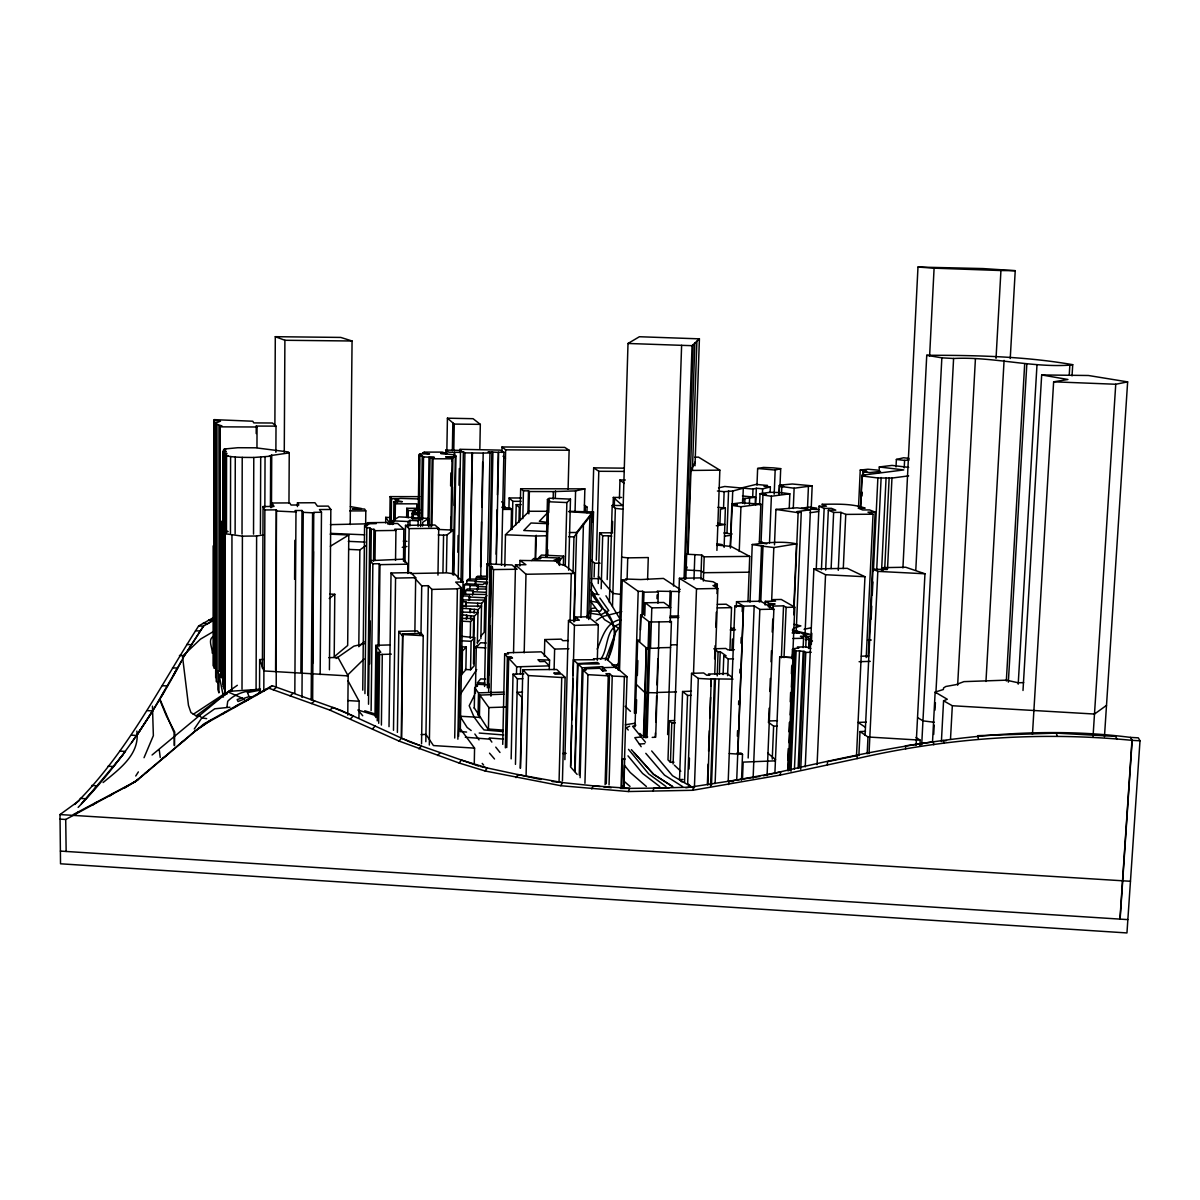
<?xml version="1.0" encoding="UTF-8"?>
<svg xmlns="http://www.w3.org/2000/svg" width="1200" height="1200" viewBox="0 0 1200 1200"><rect width="100%" height="100%" fill="white"/><g stroke="black" fill="none" stroke-linecap="round" stroke-linejoin="round"><path stroke-width="1.5" d="M213.105 665.865L213.165 545.88M214.065 668.22L214.2 419.64L252.795 421.23L253.77 422.895L272.505 423.015L276.015 426.12L275.88 452.265M214.59 668.115L214.2 419.64M215.67 677.595L215.835 423.075L220.47 421.215L214.725 420.435M215.85 673.905L216.015 422.25M215.835 423.075L216.255 681.525L217.845 682.815M216.435 424.035L218.04 424.65L217.89 689.475L218.91 692.88L218.94 674.295L217.905 670.995L221.64 670.905M219.6 671.1L219.825 426.15L221.94 425.91L218.04 424.65M219.99 670.83L219.825 426.15M220.95 677.535L221.1 521.1L221.415 677.715M222.81 684.09L223.08 451.935L226.26 451.41L223.65 450.6L225.63 449.295L224.055 449.04L237.855 447.72L255.735 447.81L288.36 451.95L289.245 452.895L288.96 503.325M223.02 686.625L223.35 450.12M223.38 681.465L223.65 450.6M223.485 697.05L218.94 674.295M223.575 679.545L223.8 498.33M223.785 678.24L223.8 661.38M224.205 688.65L224.49 454.2L227.01 453.405L223.305 452.88L223.08 451.935M224.34 689.61L224.49 454.2M224.73 692.76L224.94 532.29L228.135 531.57L224.55 530.28L225.075 529.065M225.24 694.95L224.94 532.29M225.735 533.865L225.84 455.205L224.64 454.71M226.455 532.35L226.56 455.925L228.24 455.715L225.84 455.205M230.46 533.145L230.595 456.555L226.56 455.925M231.69 690.81L231.96 534.69L225.45 533.76M235.125 533.73L235.275 457.05L230.595 456.555M242.025 534.09L242.22 457.38L235.275 457.05M242.01 689.085L242.4 536.16L231.96 534.69M253.53 534.105L253.785 457.485L270.66 456.195L270.42 506.67M256.2 433.56L256.23 426.075L276.015 426.12M256.08 688.635L256.62 535.995L263.67 534.87M256.965 447.525L257.04 426.99L256.23 426.075M259.53 693.03L259.665 659.58L263.295 659.475M260.415 533.76L260.7 457.26M262.41 668.265L263.055 506.535L274.035 506.46L272.055 503.01L289.68 502.905L291.045 505.035L298.875 504.99L297.45 502.845L314.955 502.74L317.445 506.16L328.275 506.1L330.84 509.475L329.415 669.78M263.805 691.08L263.895 670.935L259.665 659.58M264.21 670.125L264.87 509.955L263.055 506.535M264.855 507.18L265.05 456.9M270.87 507.705L271.11 455.505L289.245 452.895M271.485 507.435L271.725 454.965M272.04 506.76L272.055 503.01M274.875 426.465L275.295 336.69L340.785 337.425L352.065 340.995L350.19 524.595M275.595 669.795L276.39 509.865L264.87 509.955M276.21 686.55L276.39 509.865M284.265 452.46L284.895 340.275L275.295 336.69M294.6 579.36L294.84 540.3M294.825 693.27L295.98 511.995L295.035 510.54L301.995 510.495L303.24 512.355L301.965 697.44M297.435 506.58L297.45 502.845M300.9 672.165L301.995 510.495M311.175 699.87L312.585 512.82L303.24 512.355M312.6 663.6L313.455 551.55M312.66 699.825L313.755 512.34L321.48 512.28L320.145 674.58M334.2 657.54L334.785 594.285L329.895 594.06M330.165 534.135L348.795 534.99L347.67 645.495L334.98 656.085M347.76 715.095L348.165 675.9L337.98 657.405L328.845 657.66M365.97 545.58L359.865 549.9L358.8 646.68L364.125 641.775M358.95 717.6L359.13 701.235L348.03 680.82M362.745 690.15L364.59 525.6L367.56 525.57L366.105 524.085L368.655 524.055L367.29 522.705L387.42 522.45L388.635 523.575L397.605 523.47L403.83 529.125L403.515 561.285M365.64 525.6L365.805 510.87L364.605 509.01L352.215 509.04L361.47 508.515L350.37 506.61M364.935 693.63L366.825 527.85L364.59 525.6M367.83 695.385L369.78 527.82L366.825 527.85M368.52 704.235L370.215 560.64L403.155 559.17L407.865 564.18L407.73 573.45M369.705 664.005L370.215 620.985M370.89 562.995L371.295 529.335L369.78 527.82M371.115 710.625L372.855 563.805L370.215 560.64M373.56 561.075L373.935 529.29L371.295 529.335M374.985 560.43L375.345 530.7L373.935 529.29M375 716.205L375.855 645.33L389.985 644.925M375.81 717.51L376.68 646.455L375.855 645.33M377.235 720.87L378.075 652.38L380.805 652.305L376.68 646.455M378.15 645.405L379.17 563.7L372.855 563.805M378.96 646.545L379.98 564.645L379.17 563.7M378.705 723.3L379.56 654.51L378.075 652.38M381.39 725.04L382.29 654.42L391.305 654.15M385.68 522.885L385.74 517.335L390.735 517.575M389.76 524.505L390.12 496.62L419.82 496.65M391.2 523.065L391.515 498.72L390.12 496.62M389.01 726.66L391.035 572.985L410.925 572.625L415.68 577.695L414.87 631.995M392.415 524.52L392.46 520.815L398.895 516.87L414.195 517.59L412.38 518.73L420.72 519.12L420.6 526.56M393.66 522.285L393.93 501.675L402.345 501.675L398.85 501.12L397.47 498.9L400.635 498.405L419.58 498.99M395.16 520.455L395.385 503.82L393.93 501.675M395.415 502.95L395.46 499.2L398.985 498.72L391.515 498.72M395.535 560.385L395.94 530.43L394.68 529.245L403.83 529.125M393.495 730.29L395.565 578.085L391.035 572.985M397.41 502.605L397.47 498.9M397.395 732.375L398.805 631.395L417.315 630.9L420.345 634.53M401.235 736.62L402.69 633.915L421.38 633.42L423.225 635.685L421.545 743.805M401.715 736.965L402.69 633.915M404.985 562.575L405.51 525.345L434.91 525L438.735 528.3L437.97 575.115M406.65 517.485L406.785 508.275L419.4 508.275M408.03 527.115L408.12 521.535L409.935 520.38L418.155 520.77L420.72 519.12M408.165 517.965L408.285 510.54L406.785 508.275M408.465 573.285L409.11 528.63L405.51 525.345M409.86 525.99L409.935 520.38M412.2 518.58L412.275 513.015L419.82 513.015M412.545 518.595L412.665 511.155L414.24 513.51M413.265 518.34L412.275 513.015M414.225 513.66L414.285 510L419.865 510M416.73 509.355L416.82 503.835L395.385 503.82M418.08 526.38L418.155 520.77M418.14 518.175L419.085 454.905L420.84 454.905L419.475 453.93L429.555 453.915L422.595 452.745L424.71 452.745L423.795 452.115L442.305 452.1L446.085 453.45L440.64 453.45L454.035 454.755L455.985 456.045L453.87 575.115M418.545 515.07L419.385 459.48M418.86 518.79L419.085 454.905M419.535 519.45L419.82 455.4M421.275 519.435L422.25 455.925L420.495 455.925M420.975 634.08L421.725 585.825L414.24 577.605M422.595 526.095L422.655 522.345L428.52 518.43L428.4 525.93M422.565 519.915L423.54 456.915L422.25 455.925M427.965 524.16L429.015 457.38L434.4 457.38L423.54 456.915M428.94 526.98L430.035 458.13L429.015 457.38M425.835 741.69L428.325 585.69L421.725 585.825M431.07 526.95L432.18 458.13L430.035 458.13M431.97 525.93L433.05 458.79L432.18 458.13M429.33 745.035L431.865 589.395L428.325 585.69M442.935 572.49L443.565 535.17L447.015 534.87L453.345 530.13L452.565 574.68M445.8 453.81L445.86 450.06L461.445 450.435L459.825 449.31L500.31 450.12L503.895 452.22L501.495 565.29M446.805 453.51L447.42 418.185L473.07 418.695L480.315 424.35L479.85 448.545M446.37 572.16L447.015 534.87M450.615 485.91L450.84 472.935M450.6 530.385L450.825 517.275M451.8 461.13L451.875 457.38L445.665 456.915L455.31 456.915L453.225 574.575M450.81 531.33L452.07 458.79L451.095 458.085L452.865 458.085L451.605 530.415M452.355 450.705L452.85 422.865L447.42 418.185M453.795 450.225L454.245 424.095L452.85 422.865M454.395 455.91L454.455 452.19L454.665 456.12M453 572.325L453.3 555.63M454.185 505.515L454.515 486.96M457.815 552.27L458.115 535.53M459.015 485.265L459.315 468.525M454.71 738.03L457.395 588.81L461.34 587.655L455.685 582.105L463.035 582.015L460.275 731.76M458.205 579.285L460.5 452.385L459.615 451.77L463.365 451.77L464.925 452.865L483.195 453.105L480.765 576.255M457.875 739.2L460.635 588.345M460.98 582L463.365 451.77M458.61 736.35L461.34 587.655M462.555 581.805L464.925 452.865M462.63 593.835L462.705 590.4M461.535 675.18L461.625 669.78M461.7 666.195L462.06 646.44M464.25 594.09L464.43 584.79L465.585 583.725L482.94 584.61L483.96 583.62L487.275 583.785M465.3 606.21L466.23 601.755L463.035 601.59M465.585 594.06L465.645 590.505L467.265 588.99L485.91 589.035M466.125 607.155L466.185 603.555M466.755 584.265L466.83 580.575L468.465 579.06L487.305 579.27M466.32 619.2L466.755 615.18L461.7 614.925M466.68 618.855L466.755 615.18M465.855 669.81L466.29 647.04L460.86 646.755M468.795 600.57L469.695 596.175L461.82 595.8M469.695 579.825L472.095 452.88M469.71 589.215L470.205 585.075L464.43 584.79M469.62 599.76L469.695 596.175M470.04 580.155L472.44 453.09M470.025 612.78L470.43 608.79L462.075 608.37M470.355 612.435L470.43 608.79M470.25 638.355L470.58 621.63L473.655 618.45L461.43 618.42M470.61 619.41L470.685 615.735L466.395 615.525M465.21 669.48L470.55 669.765L471.09 641.31L474.675 637.725L461.595 636.255M472.455 595.215L473.34 590.88L465.645 590.505M473.265 594.435L473.34 590.88M473.295 636.885L473.655 618.45M474.06 613.155L474.315 609.33L470.1 609.12M473.475 663.675L473.925 640.785M473.94 638.28L474.36 616.17L477.975 612.45L460.905 612.075M475.14 585.075L475.62 580.995L466.83 580.575M475.545 584.685L475.62 580.995M474.675 637.725L474.12 665.94L470.55 669.765M476.31 580.965L476.37 577.305L477.51 576.24L487.14 576.21M474.285 708.36L474.675 687.975L477.57 684.27L486.42 684.75M477.15 590.22L477.855 585.87L469.785 585.48M475.395 693.495L476.295 647.4L480.63 642.735L486.18 643.02M474.285 763.035L474.57 748.14L460.335 728.835M477.645 606.81L477.72 603.195M477.78 589.605L477.855 585.87M477.36 643.47L478.02 609.69L481.515 606.105L462.48 606.135M477.435 686.385L477.51 682.71L480.66 678.87L485.595 679.14M480.615 566.595L481.485 521.865M481.785 506.94L482.655 462.195M478.065 715.32L478.5 692.85L474.675 687.975M479.4 717.765L479.85 695.1L503.97 694.125M480.87 638.655L481.575 603.39L484.815 600.075L463.125 599.925M486.96 595.635L484.86 597.765L484.17 632.355L480.93 635.955M484.56 686.46L487.02 563.895L511.995 564.975L517.11 569.25L493.515 569.58L491.175 567.39L488.64 691.425M487.455 577.665L489.975 452.88L488.175 451.8L498.615 452.415L496.305 563.82M489.6 564.84L491.895 451.8M487.365 687.825L489.825 566.31L487.02 563.895M490.65 563.895L492.915 452.415M488.925 687.78L489 684.045M489.195 674.7L490.185 626.1M490.38 616.755L491.415 566.295L489.825 566.31M488.43 729.03L488.865 707.58L479.85 695.1M490.905 696.21L493.515 569.58M496.185 554.25L497.1 509.73M497.415 494.88L498.3 452.22L503.895 452.22M501.915 452.52L502.035 446.97L564.735 447.39L569.115 450.225L568.095 489.255M503.835 507.615L503.91 503.94L501.675 501.75M504.39 507.84L505.635 449.82L502.035 446.97M504.795 566.445L505.47 534.75L529.17 511.275L547.47 511.29M502.725 744.36L504.675 653.985L508.545 653.88L507.465 652.74L541.275 651.84L549.585 660.06L549.24 669.57M508.92 509.07L509.16 497.97L521.565 497.985M505.38 747.855L507.36 656.91L504.675 653.985M511.065 529.695L511.515 509.4L509.88 507.84L502.515 507.84L501.885 507.225L505.35 507.225L502.995 504.93M506.745 747.555L508.695 658.215L512.475 658.11L511.26 656.805L507.36 656.91M512.19 529.395L512.805 501.315L509.16 497.97M515.76 525.045L516.21 504.645L521.22 504.645M511.155 758.865L513.03 674.175L523.86 673.83M513.54 652.695L515.49 564.87L525.915 564.69L519.945 560.445L519.825 566.055M518.955 522.465L519.285 507.495L516.21 504.645M516.48 674.25L516.645 666.825L508.695 658.215M519.945 520.605L520.665 488.745L584.865 488.865L584.265 511.185M515.46 764.37L517.38 678.855L513.03 674.175M522.81 518.67L523.44 490.83L520.665 488.745M520.455 674.145L520.635 666.705M520.23 768.27L521.85 697.365L517.11 692.31L522.525 692.115M520.545 768.075L522.795 669.765L556.725 669.48L560.16 672.78L553.755 672.975L555.015 674.175L561.54 673.965L565.125 677.385L562.44 780.78M524.19 652.86L525.99 574.26L515.49 564.87M527.955 513.12L528.465 490.86L523.44 490.83M528.855 513.855L529.365 491.535L528.465 490.86M526.095 775.14L528.42 675.57L522.795 669.765M535.125 560.295L535.695 536.04L547.035 535.74M535.68 559.485L536.25 535.275M546.045 557.07L547.44 499.53L549.165 498.21L570.48 499.125L568.635 570.165M544.365 656.355L544.77 639.555L561.21 639.15L562.845 640.695L568.38 640.56M546.705 556.365L548.07 500.49L549.045 499.605L547.44 499.53M547.08 555.99L548.4 501.75L549.69 500.565L548.07 500.49M547.68 555.3L547.815 549.72M548.73 512.595L549 501.465M553.17 499.005L553.35 491.595L575.595 490.905L584.865 488.865M555.3 498.315L555.495 490.92M554.1 669.675L554.625 649.08L544.77 639.555M557.04 562.815L557.13 559.095L559.755 558.03L539.565 557.22L541.29 557.685L540.24 558.855L533.61 558.555L531.765 560.55M558.945 564.45L559.08 558.87M559.08 564.765L559.17 561.06L563.595 556.095L541.425 555.06L536.67 559.995M559.575 565.455L559.755 558.03M563.355 565.35L563.595 556.095M559.08 780.945L561.735 677.505L565.125 677.385M565.23 566.205L566.865 502.56L570.48 499.125M564.87 759.63L568.5 620.46L579.33 620.19L575.475 617.07L575.385 620.79M570.015 621.885L571.275 573.525L575.115 573.465L573.84 621.795M573.045 572.34L573.975 536.91L593.52 511.95L569.445 511.305M575.07 511.2L575.595 490.905M574.215 621.63L576.57 532.485L591.66 513.24L568.545 511.59M573.405 659.835L570.555 766.935L574.635 771.57L577.53 663.6L573.405 659.835L594.51 659.73L593.46 658.815L605.79 658.455L615.945 667.2M570.705 766.155L571.785 725.4M571.935 719.85L573.015 679.095M573.105 675.39L574.44 625.38L568.5 620.46M577.53 663.6L597.54 662.445L599.22 663.915L577.965 663.99L575.07 772.05L577.125 774.42M580.92 617.415L583.44 523.725M585.405 511.215L585.03 507.15L587.085 507.15L586.935 512.715M579.24 774.93L582.15 667.83L577.965 663.99M580.11 777.69L583.035 670.08L586.05 669.99L584.73 668.76L599.82 668.31L602.7 670.875L606.255 670.755L602.775 667.665L602.67 671.355M587.1 618.3L589.92 515.46M588.735 619.515L591.66 513.24M584.94 783.3L587.94 674.655L583.035 670.08M592.185 521.835L592.335 516.24M592.44 512.52L593.67 467.85L624.135 468.165M590.595 617.31L593.52 511.95M594.105 576.96L594.495 563.22L590.775 559.605M596.31 560.19L598.8 471.285L593.67 467.85M598.245 583.5L599.67 532.8L612.645 532.8M597.3 660.3L598.305 624.765L588.15 616.755L575.475 617.07M601.185 588.735L602.685 535.755L599.67 532.8M602.295 670.41L602.4 666.66L582.15 667.83M607.185 579.54L608.445 535.815L602.685 535.755M609.375 602.535L612.195 505.455L622.515 505.53L613.32 497.43L613.05 506.67M612.3 532.545L612.63 521.445M605.1 784.635L608.265 675.84L605.94 673.755L609.51 673.635L612.24 676.065L627.03 676.68L624.51 759.705M614.31 505.785L614.535 498.36M606.3 783.75L609.51 673.635M612.495 606.435L615.36 508.38L612.195 505.455M609.045 784.875L612.24 676.065M619.425 498.63L619.965 479.985L625.32 480M618.3 670.29L628.005 343.47L639.405 336.735L699.405 338.85L694.995 465.795M619.53 670.485L622.23 579.96L626.73 579.885L625.5 579.015L640.815 579.54L663.435 578.43L680.205 589.485M627.12 578.295L627.735 557.865L621.66 557.175M621.03 787.5L624.375 676.77M621.81 786.375L622.635 758.865L624.63 758.775L624 786.525L621.81 786.375L624 786.525M623.655 787.38L624.405 766.11M634.41 713.19L638.19 591.375L622.23 579.96M635.025 726.78L637.665 640.41L639.255 639.96M636.195 713.13L636.6 699.735M637.365 675.495L637.83 660.585M639.855 641.25L640.665 615.3L642.66 614.835M640.5 629.925L640.965 615.105M641.91 615.645L642.675 591.285L638.19 591.375M643.29 614.415L643.98 592.215L642.675 591.285M644.76 615.735L645.165 602.79L663.81 602.475L670.68 607.53L651.81 607.86L645.165 602.79M647.58 579.765L648.285 557.55L627.735 557.865M637.665 640.41L646.275 647.835L643.44 736.995L645.54 737.505L647.025 737.58L649.89 648.345L658.575 648.12L655.665 737.25L652.2 737.385M644.13 737.265L646.275 647.835M648.06 649.455L648.945 621.69L640.665 615.3M645.54 737.505L648.39 648.27L646.98 648.075M648.75 647.79L648.945 621.69M649.5 647.895L649.575 621.87M650.505 648.015L651.81 607.86M657 598.665L657.12 594.93M657.96 603.195L658.32 591.945L657.24 591.18L679.83 591.555M655.29 736.875L655.41 732.945M655.77 721.845L656.625 695.94M656.985 684.915L657.825 658.92M658.575 648.12L659.04 621.915L671.415 621.66L667.635 734.58M669.57 607.755L670.14 590.955M670.185 622.485L671.265 591.705M673.53 586.035L681.615 345.33L628.005 343.47M674.61 720.525L669.315 720.705L667.995 759.885L670.455 762.345L673.98 762.21M670.455 762.345L671.775 722.985L669.315 720.705M673.095 763.995L679.41 578.295L700.425 577.905L705.09 580.695L713.055 581.745L717.345 584.265L717 593.58M684.045 578.94L692.055 345.675L699.405 338.85M684.885 579.18L693.165 344.685M685.815 579.165L686.67 554.205L701.7 555.015L704.19 556.815L749.73 556.395L747.975 601.575M681.99 781.95L679.53 779.64L682.575 691.515L691.41 691.2M687.57 554.01L694.86 343.08M688.095 553.965L690.975 470.445L695.115 462.06M692.43 470.055L696.9 341.19M684.525 782.415L687.555 695.46L682.575 691.515M693.96 579.63L694.845 554.64M732.135 677.205L726.87 673.47L708.39 674.1L709.815 675.135L706.785 675.24L703.65 672.96L691.545 673.365L687.675 783.435L691.68 787.155M689.04 769.035L689.43 758.16M693.525 673.065L696.495 588.87L679.41 578.295M700.845 579.12L701.7 555.015M694.41 787.785L698.295 678.42L691.545 673.365M703.335 581.055L704.19 556.815M707.37 784.515L708.12 764.13M708.6 751.155L709.335 730.755M709.815 717.78L710.565 697.395M710.97 686.265L711.24 678.855L733.005 679.125M707.835 784.935L711.24 678.855M716.91 550.38L719.85 470.145L698.505 457.125L694.845 457.215M716.715 589.2L716.85 585.465L714.93 584.31L717.345 584.265M714.615 658.785L715.08 645.735M715.77 627.12L716.325 612.21M719.91 524.265L720.45 509.31L725.37 508.05L724.125 547.365M710.535 786.21L714.495 678.735M714.735 674.25L717.885 588.45L712.98 585.54L716.85 585.465M711.495 785.16L715.395 679.41M717.21 675.915L718.095 651.78L715.215 649.785M723.525 508.38L724.14 491.67L732.735 491.025L743.295 488.19L742.74 503.025M715.11 783.54L718.965 679.605M719.385 673.995L720.21 651.72L718.095 651.78M726.99 533.13L728.58 490.62M723.09 674.625L723.795 655.89L726.12 655.815L720.21 651.72M730.275 546.9L731.88 503.91L741.045 502.755L760.845 504.18L759.3 543.33M730.41 548.085L732.735 491.025M727.59 675.66L728.22 658.965L723.795 655.89M729.93 650.175L731.535 607.635L726.21 604.215L717.345 604.38M731.97 650.505L732.405 639.015M736.725 779.94L743.43 606.54L742.395 605.925L734.88 606.09L728.205 781.275L733.275 781.59M103.095 782.55C118.95 769.305 140.115 754.56 136.875 731.115M736.32 607.245L736.53 601.68L760.83 601.215L773.88 609.165L767.07 775.68M739.23 551.445L740.94 506.745L760.845 504.18M742.53 502.5L742.68 498.81L755.46 497.25L755.235 502.845M744.72 503.865L744.945 498.255M737.37 736.23L737.58 730.65M738.6 704.595L738.735 700.86M739.815 672.945L739.965 669.21M740.97 643.155L741.18 637.575M742.185 611.505L742.395 605.925M737.805 754.695L743.55 606.12L736.53 601.68M749.385 504.24L749.595 498.705M741.51 780.255L742.515 754.365L740.985 753.045L736.71 753.21M752.715 496.47L753 489.075L756.36 488.25L762.63 488.85L770.355 486.945L770.13 492.525M742.515 778.545L743.16 762.12L775.035 760.845M749.985 602.22L752.25 544.53C766.995 542.805 781.77 540.825 796.53 543.84L793.785 608.535M755.715 504.855L756.36 488.25M756.975 485.145L757.635 468.48L763.47 467.43L773.46 467.865L780.705 468.645L779.94 487.11M748.17 757.995L754.17 605.91L743.55 606.12M759.585 504.795L760.02 493.68L769.92 492.285L781.035 492.6L789.84 493.815L789.225 508.59M762.42 494.4L762.63 488.85M761.025 543.42L762.945 495.03L766.395 494.595L760.02 493.68M759.3 602.07L761.535 546.03L773.82 547.545L796.53 543.84M753.12 778.095L759.84 609.435L754.17 605.91M760.785 601.785L763.02 545.79M765.15 605.04L765.3 601.335L775.53 601.125L772.95 599.625L781.275 599.46L794.79 607.185L792.975 649.95M769.5 542.91L771.39 496.23L789.84 493.815M768.42 606.975L768.57 603.24L765.3 601.335M774.18 494.205L775.17 470.04L780.705 468.645M769.83 607.875L769.98 604.125L775.11 604.02L768.57 603.24M771.645 601.095L773.82 547.545M774.48 544.83L775.92 509.43L797.1 507.795L810.42 509.73L804.96 636.06M768.6 721.215L769.125 708.21M769.815 691.5L770.34 678.495M771.015 661.785L771.48 650.64M772.23 632.07L772.77 619.08M773.145 609.795L773.295 606.075L769.98 604.125M779.04 493.185L779.355 485.745L781.575 485.445L779.55 485.175L779.16 494.46M781.515 494.055L781.815 486.585L783.78 486.33L779.355 485.745M772.26 759.135L773.625 726.18L768.255 722.1M774.885 773.655L779.73 656.88L792.93 657.63L788.13 770.775M781.38 657.795L783.54 605.865L773.295 606.075M784.02 657.615L786.12 607.365L783.54 605.865M793.275 508.515L794.13 488.22L812.175 485.835L811.215 508.065M792.765 632.565L792.93 628.875M793.815 614.835L798.135 512.685L801.285 512.25L796.155 632.73M787.77 759.855L788.25 748.635M788.955 731.79L789.36 722.43M790.23 701.835L790.62 692.475M791.415 673.77L791.73 666.285M792.06 658.8L792.45 649.44L793.755 649.395L792.825 648.78L798.81 648.015L797.355 647.1L806.13 646.845L810.885 648.465M792.42 658.125L792.585 654.39M787.845 770.535L788.715 750.15M789.03 742.725L789.885 722.34M790.2 714.915L791.145 692.67M791.385 687.105L792.33 664.86M788.835 770.49L793.935 650.385L792.45 649.44M790.095 770.445L795.195 650.355L793.935 650.385M790.995 771.195L796.125 650.955L795.195 650.355M794.43 769.2L799.515 650.865L796.125 650.955M807.48 508.62L808.44 486.33M803.145 647.58L803.535 638.295L800.43 636.255L806.22 636.135L805.74 647.22M798.15 768.03L803.175 651.42L799.515 650.865M799.125 767.985L804.165 651.39L803.175 651.42M800.73 769.26L805.785 652.41L804.165 651.39M808.62 648.495L809.01 639.435L809.835 639L805.35 636.3M809.43 648.36L809.835 639M810.195 643.89L810.6 634.515M805.245 766.86L813.87 568.92L847.26 568.335L864.96 576.735L856.485 756.09M811.32 644.49L811.815 633.33M816.24 569.46L819.015 506.22L826.47 506.175L821.88 504.27C836.58 504.165 851.4 503.4 865.17 508.125L858.195 508.17L862.665 509.955L869.58 509.925L875.16 512.13L868.215 657.285M821.43 569.775L824.145 508.38L819.015 506.22M817.08 764.655L825.54 574.725L813.87 568.92M825.66 570.075L828.33 510.195L835.785 510.15L831.45 508.335L824.145 508.38M831.12 568.56L833.64 512.415L828.33 510.195M838.275 570.33L840.915 512.37L833.64 512.415M843.285 568.59L845.76 514.395L840.915 512.37M858.525 507.165L860.25 470.07L867.915 469.23L877.755 470.115M860.475 506.91L861.96 475.23L903.75 469.935L879.3 466.965L879.03 472.56M860.655 507.765L862.14 475.995L865.08 475.62L861.96 475.23M862.05 495.975L862.23 492.24M863.01 475.44L863.19 471.705L866.775 471.315L863.58 470.895L863.31 476.475M858.87 755.625L860.01 731.565L865.5 731.34M866.205 657.57L873.045 514.215L867.975 512.175L875.16 512.13M865.065 735.42L873.015 569.205L887.295 569.52L883.035 567.645L882.855 571.35M871.11 619.11L871.74 606.105M872.265 594.96L872.895 581.97M873.42 570.825L877.875 477.96L891.96 478.065L908.655 475.875M867.18 753.81L867.99 736.995L860.01 731.565M876.69 570.18L881.145 477.525M869.025 753.675L877.815 571.38L873.015 569.205M881.565 570.96L886.065 478.125M884.73 568.5L889.155 477.72M887.52 568.95L891.96 478.065M896.01 466.905L896.385 459.45L903.6 457.77L909.045 458.37M904.215 467.88L904.59 460.41L909.21 459.915M902.925 567.915L917.985 267.06L982.92 268.56L1015.23 270.69L1010.235 358.515M915.795 570.09L926.745 355.29C975.465 355.245 1024.62 356.295 1072.725 364.68L1072.035 375.87M929.61 355.995L934.095 268.155L917.985 267.06M827.385 764.685L827.55 761.64L857.1 755.565L857.115 758.58L780.24 775.08L692.64 790.29L628.335 791.535L560.805 785.715L485.1 770.985L459.165 763.035L398.985 741.045L329.91 710.13L268.92 688.23L207.96 722.31L194.82 731.205L134.55 782.19L65.715 819.48L66.15 851.46M916.095 745.35L924.96 573.78L905.7 567.24L883.035 567.645M919.905 745.425L920.175 740.145L916.05 737.505M921.705 744.765L941.85 357.84L926.745 355.29M932.505 742.245L935.145 692.115L943.365 689.505L943.56 687.945L945.81 686.49L955.965 684.66L963.915 681.63L1006.365 680.16L1018.29 682.8L1023.66 682.59M933.705 734.445L934.2 725.1M934.995 710.13L935.385 702.645M935.88 693.3L953.595 358.485C992.7 356.49 1030.725 367.725 1069.845 365.145L1072.725 364.68M941.4 741.54L943.575 700.815L947.28 699.255L935.145 692.115M950.49 739.38L952.32 705.735L943.575 700.815M957.645 685.23L975.42 358.83M996.03 358.35L1000.935 270.54L1015.23 270.69M985.965 681.465L1004.085 360.375M1006.32 681.015L1024.695 363.705M1008.345 682.14L1026.825 364.08M1018.2 684.165L1036.995 364.74M1023 690.48L1041.675 374.955L1088.4 375.495L1127.64 381.885L1104.45 736.8M1032.465 734.355L1053.63 381.81L1067.94 379.485L1041.675 374.955M1069.275 374.475L1069.845 365.145M1093.05 736.365L1115.745 384.255L1127.64 381.885M1119.945 919.11L1131.99 740.355L1140 740.79L1126.95 932.94L60.525 863.79L60 814.56L79.485 800.4M1120.11 919.125L1132.155 740.355L1130.355 737.385C1006.545 721.5 883.44 747.825 763.41 775.785M226.98 706.785L227.715 701.31C236.01 692.445 248.745 690.36 260.265 689.415M780.24 775.08L780.675 771.975L729.165 781.395L728.43 784.545M692.64 790.29L693.57 787.11L654.03 788.115L652.875 791.295M687.165 567.045L686.13 570L701.145 570.825L703.635 572.715L749.115 572.205M685.65 556.785L686.67 554.205M628.335 791.535L629.625 788.37L593.265 785.82L591.765 788.97M597.195 649.11C602.505 637.47 605.595 622.635 620.16 619.62M144.03 757.71L153.36 735.645L152.46 706.14M600.705 659.175C608.58 649.11 605.175 629.385 618.84 624.195M605.31 660.18L615.525 632.52L618.525 628.14L604.53 619.68L591.375 602.355M474.435 695.31L469.2 705.72L474.075 717.045L480.315 725.64L483.945 729.915L502.605 731.55M560.805 785.715L562.485 782.595L517.95 774.57L516.015 777.645M173.805 674.595L184.395 655.695L203.385 626.205L212.55 620.73M74.745 804.495C127.02 752.985 159.48 686.94 198.645 625.95L213.555 617.55M131.52 735.18L136.8 735.48L152.64 710.94L177.495 668.1L172.5 667.815M173.145 675.735L176.475 669.9M181.335 661.425C153.075 714.15 119.79 764.22 78.135 807.39M161.01 697.095L164.625 690.87M587.16 616.035L590.805 609.825M476.73 669.57L460.215 694.425M615.525 668.085L618.9 662.445M135.735 775.995L138.375 771.9M179.43 655.425L184.395 655.695L203.475 626.205L198.645 625.95M136.71 735.48L152.55 710.925L147.48 710.64M131.595 742.68L140.535 729.54M194.28 729L201.825 717.915L214.725 708.81L229.95 707.22M485.1 770.985L487.2 767.955L461.4 760.05L459.165 763.035M223.77 523.62L223.56 524.91M437.745 755.52L440.115 752.58M123.045 754.71L90.3 793.725M418.935 748.92L421.41 746.025L401.565 738.195L398.985 741.045M182.805 655.965L200.475 639.135L214.5 630.9M470.685 615.735L474.36 616.17M81.405 803.625L91.155 792.72M474.93 647.985L477.33 645.3M477.39 642.555L479.715 639.945M464.91 670.845L462.03 673.98L462.45 651.015L466.29 647.04M547.725 512.58L539.37 521.28L547.965 522.51M372.465 728.865L375.195 726.09M364.05 658.98L347.01 675.675M474.315 609.33L478.02 609.69M350.475 718.77L353.325 716.055L332.88 707.46L329.91 710.13M486.435 578.235L476.37 577.305M252.045 697.23L249.045 696.615L243.195 698.61L227.97 691.905L152.07 754.995M311.55 703.545L314.625 700.905M290.07 695.82L293.25 693.225M273.3 689.805L276.585 687.24M268.92 688.23L272.22 685.68L340.83 710.31L409.605 741.87L478.725 766.125M263.265 691.395L266.595 688.83M255.915 695.49L259.29 692.91M329.22 598.53L334.785 594.285M222.195 696.645L231.69 689.4M245.01 701.595L248.445 698.985M247.89 699.975L251.31 697.38M134.55 782.19L138.555 779.16L124.125 788.37M234.465 707.49L237.96 704.835M222.21 714.345L225.765 711.66M145.215 773.16L149.175 770.175M162.525 758.52L166.38 755.61M194.82 731.205L211.59 719.58L207.96 722.31M110.1 795.84L114.225 792.735M180.855 743.025L184.62 740.19M92.655 805.125L96.885 801.975M74.415 814.845L78.735 811.65M1106.505 705.375L1094.49 714.045L952.32 705.735M225.69 693.51L237.345 685.29M182.505 656.475L188.475 705.39L190.92 712.53L196.155 715.86L228.735 691.365L260.475 689.25M336.12 658.515L353.91 646.155L364.86 643.53M596.175 620.76L602.115 616.635L621.795 611.7M402.24 547.35L406.935 546.48M193.23 714.3L222.87 694.77M214.215 635.985C206.91 639 212.655 647.61 212.25 653.145M393.09 523.98L393.855 523.485L387.585 523.905M330.345 546.255L348.795 534.99M946.5 740.61L944.595 740.88M272.22 685.68L203.91 723.885L136.575 780.84L73.32 814.53M629.655 726.18L626.34 727.785L628.26 730.035M635.85 725.175L632.625 726.345L645.465 742.215M242.235 697.875L237.165 699.57L238.05 701.52L243.975 699.135L244.86 700.5M804.06 635.775L809.37 634.11L792.315 630.15M794.04 627.975L800.88 625.89L794.055 624.33M271.11 455.505L269.4 455.925L270.66 456.195M805.215 637.35L810.675 636.12M718.56 487.86L724.77 486.48L743.295 488.19M804.075 629.295L811.215 627.75M557.13 559.095L553.95 560.265L557.4 561.18M857.115 758.58C947.16 737.85 1040.13 731.34 1132.155 740.355M247.05 691.215L247.5 692.595L260.16 690.135M625.335 724.8L634.515 723.315M759.735 776.475L685.86 787.785M716.94 545.43L722.16 544.62L716.775 543.735M592.125 608.415L595.215 607.935M810.195 512.715L818.55 511.53M724.53 536.175L730.95 535.275M810.42 509.73L796.965 511.62L801.285 512.25M716.325 525.75L724.965 524.55L717.57 523.365M723.84 532.95L732.135 534M779.55 485.175L792.3 484.005L812.175 485.835M879.3 466.965L892.02 465.405L908.685 467.37M880.575 471.375L869.82 472.575L863.19 471.705M863.58 470.895L865.185 470.715L860.25 470.07M641.115 736.95L634.815 737.67L641.19 746.715M639.345 744.06L644.745 743.67M196.155 715.86L199.23 715.425L201.825 717.915L206.67 718.62M576.57 532.485L569.34 532.545M679.53 779.64L683.04 779.46M421.05 734.61L425.955 734.415L433.44 745.56L474.57 748.14M562.62 753.51L566.175 753.36M768.675 721.005L777.48 720.675M866.235 722.1L858.075 722.415L865.365 727.275M773.625 726.18L777.165 726.03M687.555 695.46L691.14 695.325M671.775 722.985L675.315 722.865M488.865 707.58L505.455 707.04M379.56 654.51L382.29 654.42M517.38 678.855L522.855 678.675M657.105 692.82L644.865 692.565L636.3 684.39M1117.11 739.365L1115.565 736.41L1056.165 733.125L977.655 735.675L978.375 738.6M728.22 658.965L733.47 658.8M861.345 656.19L868.725 655.98M602.775 667.665L616.17 667.26L627.03 676.68M859.095 661.71L870.27 661.365M478.5 692.85L503.79 692.07M656.73 692.475L676.44 691.905M713.775 648.795L725.775 648.45L727.86 649.86L734.415 649.68M516.645 666.825L549.33 665.865L544.935 661.455L539.805 661.605L537.945 659.715L549.585 660.06M554.625 649.08L568.905 648.705M805.785 652.41L811.275 652.26M574.44 625.38L598.305 624.765M805.335 639.54L809.01 639.435M671.025 644.895L676.545 644.745M658.185 647.805L670.545 647.505M670.095 616.11L678.81 615.915M669.81 617.655L678.855 617.43M730.215 629.94L735.495 629.82M792.765 630.735L796.29 630.66L799.695 632.76L797.085 632.82M330.375 524.64L376.29 523.605M431.865 589.395L457.395 588.81M659.04 621.915L650.325 621.975M696.495 588.87L717.885 588.45M717.285 607.92L731.535 607.635M786.12 607.365L794.79 607.185M759.84 609.435L773.88 609.165M734.52 628.305L730.815 628.38L733.575 630.27M792.09 632.91L800.955 632.73L806.22 636.135M792.855 638.505L803.535 638.295M867.555 640.11L871.275 640.035M395.565 578.085L415.68 577.695M643.98 592.215L658.32 591.945M379.98 564.645L407.865 564.18M410.505 573.51L446.91 572.865L454.65 573.915L463.035 582.015M525.99 574.26L571.275 573.525M375.345 530.7L395.94 530.43M242.4 536.16L256.62 535.995M611.895 664.965L619.17 664.89M690.975 470.445L719.85 470.145M409.11 528.63L438.735 528.3M620.475 788.46L669.045 787.965M312.585 512.82L314.1 512.805M330.84 509.475L319.485 509.565L321.48 512.28M845.76 514.395L873.045 514.215M491.175 567.39L492.645 567.375L491.415 566.295M594.495 563.22L600.105 563.205M349.8 510.915L365.805 510.87M489.975 452.88L483.195 453.105M455.985 456.045L454.035 456.045L455.31 456.915M433.05 458.79L452.07 458.79M502.83 509.4L511.515 509.4M408.285 510.54L415.695 510.54M413.31 514.605L418.62 514.605M460.5 452.385L448.77 452.175L445.86 450.06M512.805 501.315L520.995 501.33M419.37 512.385L415.845 512.385L414.285 510M220.215 426.855L257.04 426.99M529.365 491.535L553.35 491.595M598.8 471.285L624.165 471.405M613.32 497.43L621.6 497.46M505.635 449.82L569.115 450.225M242.22 457.38L253.785 457.485M454.245 424.095L480.315 424.35M284.895 340.275L352.065 340.995M591.09 578.565L599.985 578.67M519.945 560.445L555.81 560.955L559.605 564.255L564.45 565.11L575.115 573.465M681.615 345.33L692.055 345.675M934.095 268.155L1000.935 270.54M1053.63 381.81L1115.745 384.255M548.52 523.695L530.985 523.005L523.77 530.505L547.455 531.555M568.59 536.685L573.975 536.91M505.47 534.75L535.695 536.04M331.365 533.4L364.65 534.81M548.4 501.75L566.865 502.56M348.3 541.35L364.995 542.1M349.05 549.405L359.865 549.9M648.39 648.27L649.89 648.345M414.12 517.77L428.52 518.43M392.46 520.815L408.12 521.535M437.745 529.41L453.345 530.13M438.225 534.93L443.565 535.17M403.23 541.14L406.95 541.32M475.215 581.385L487.605 582.285M477.225 586.485L485.955 586.905M472.53 591.66L486.315 592.335M486.285 594.48L463.47 594.24M468.855 596.985L484.86 597.765M277.095 511.065L295.98 511.995M465.36 602.595L481.575 603.39M461.415 621.165L470.58 621.63M877.815 571.38L924.96 573.78M825.54 574.725L864.96 576.735M208.635 619.92L213.39 620.175L207.72 623.67L202.92 623.415M476.295 647.4L485.985 647.895M734.88 606.09L743.43 606.54M462.18 640.845L471.09 641.31M195.51 630.78L200.355 631.035M186.63 644.475L191.535 644.73M477.51 682.71L484.875 683.1M941.85 357.84L953.595 358.485M1130.355 737.385L1138.32 737.835L1140 740.79M162.42 685.68L167.475 685.965M403.17 634.56L423.225 635.685M779.73 656.88L792.93 657.63M698.295 678.42L711.705 679.185M587.94 674.655L608.265 675.84M528.42 675.57L561.735 677.505M263.895 670.935L348.165 675.9M502.89 730.08L487.965 729L480.465 717.405L460.005 716.25L467.1 727.425L471.18 730.545M120.105 751.125L125.46 751.44L113.505 766.545L108.075 766.215M347.91 700.56L359.13 701.235M867.99 736.995L920.175 740.145M729.27 753.54L742.515 754.365M91.65 785.49L97.2 785.82L85.875 798.75L80.25 798.405M60 814.56L1130.46 881.28M622.635 758.865L624.84 759M60.045 819.12L65.82 819.48M60.39 851.085L1127.85 919.62M465.285 737.22L489.795 739.155L491.865 742.095M461.115 731.625L466.59 732.06M479.205 733.05L503.685 734.97M503.43 739.095L489.285 737.97L489.795 739.155M757.635 468.48L775.17 470.04M716.67 545.085L730.965 546.405L749.73 556.395M770.355 486.945L764.04 486.36L767.535 485.475L756.135 484.395L741.42 487.965L753 489.075M590.58 611.07L600.33 611.205L602.175 608.655L591.465 594.015M717.42 491.01L724.14 491.67M742.425 495.975L755.46 497.25M717.93 507.33L725.37 508.05M552.06 781.5L600.12 786.54M603.81 786.93L611.205 787.71M615.36 508.38L623.34 509.235M608.445 535.815L611.76 536.19M896.385 459.45L904.59 460.41M862.14 475.995L877.875 477.96M934.35 722.295L922.95 720.855L918.15 717.96M620.805 594.42L612.87 593.4L598.44 576.39M781.815 486.585L794.13 488.22M762.945 495.03L771.39 496.23M647.655 736.935L645.285 736.455M818.955 509.67L810.375 509.07L816.84 508.17L809.4 507.105L801.24 508.23M775.92 509.43L798.135 512.685M731.88 503.91L737.31 504.72L732 505.395L740.94 506.745M221.58 522.48L223.965 522.855M759.285 541.77L762.48 542.28L759.765 542.7L766.8 543.84M752.25 544.53L761.535 546.03M591.825 593.445L598.89 594.63M589.83 613.185L600.69 614.835L608.805 610.635L599.835 598.005M590.52 601.125L597.96 602.445M223.5 693.54L226.935 694.2M480.555 766.53L541.035 779.535M808.875 640.215L812.46 641.055M376.965 714.54L364.74 710.76M376.725 715.845L357.93 709.98L362.73 715.755M690.855 786.525L672.54 775.755L651.69 750.975M682.635 786.6L664.5 775.14L645.795 753.33M613.47 665.97L618.195 668.97M672.69 786.585L653.595 774.285L634.05 752.685M672.57 786.585L653.49 774.285L631.395 749.655M670.245 620.835L671.415 621.66M451.875 457.38L452.865 458.085M666.045 786.555L648.69 773.91L628.515 749.37M584.355 505.065L587.085 507.15M659.745 786.54L642.57 773.43L627.99 755.865M619.965 479.985L624.24 483.45M503.055 456.21L505.455 458.175M646.38 786.495L630.195 772.47L624.345 765.135M767.82 753.18L775.575 759.69M623.925 781.155L630.03 786.42M602.4 666.66L603.435 667.575M674.385 765.195L680.79 771.255M625.185 706.305L630.42 711.315M639.81 733.395L642.24 735.795M494.52 758.985L489.525 753.165M482.205 763.41L483.645 765.06M499.995 752.475L495.75 747.12M398.805 631.395L402.66 636.24M590.775 589.95L611.19 620.49L614.895 630.555L614.655 636.45L607.575 660.315C615.12 643.905 618.915 623.775 604.515 609.69M474.855 733.995L479.01 739.905M385.74 517.335L388.71 521.73M480.465 717.405L474.165 707.745M592.5 592.365L595.335 596.88M395.46 499.2L396.78 501.345M620.835 620.415L605.955 595.8M597.315 593.385L591.315 582.705M159.615 699.39L166.365 715.815L174.75 732.075L174.405 745.65L174.105 732.705L159.855 698.985M1056.165 733.125L1057.35 736.05M247.5 692.595L249.045 696.615M943.275 740.445L943.785 743.385M222.99 526.665L223.215 527.91M933.75 744.78L933.3 741.825L905.43 745.845L905.73 748.815M159.24 749.715L160.245 757.515"/></g></svg>
